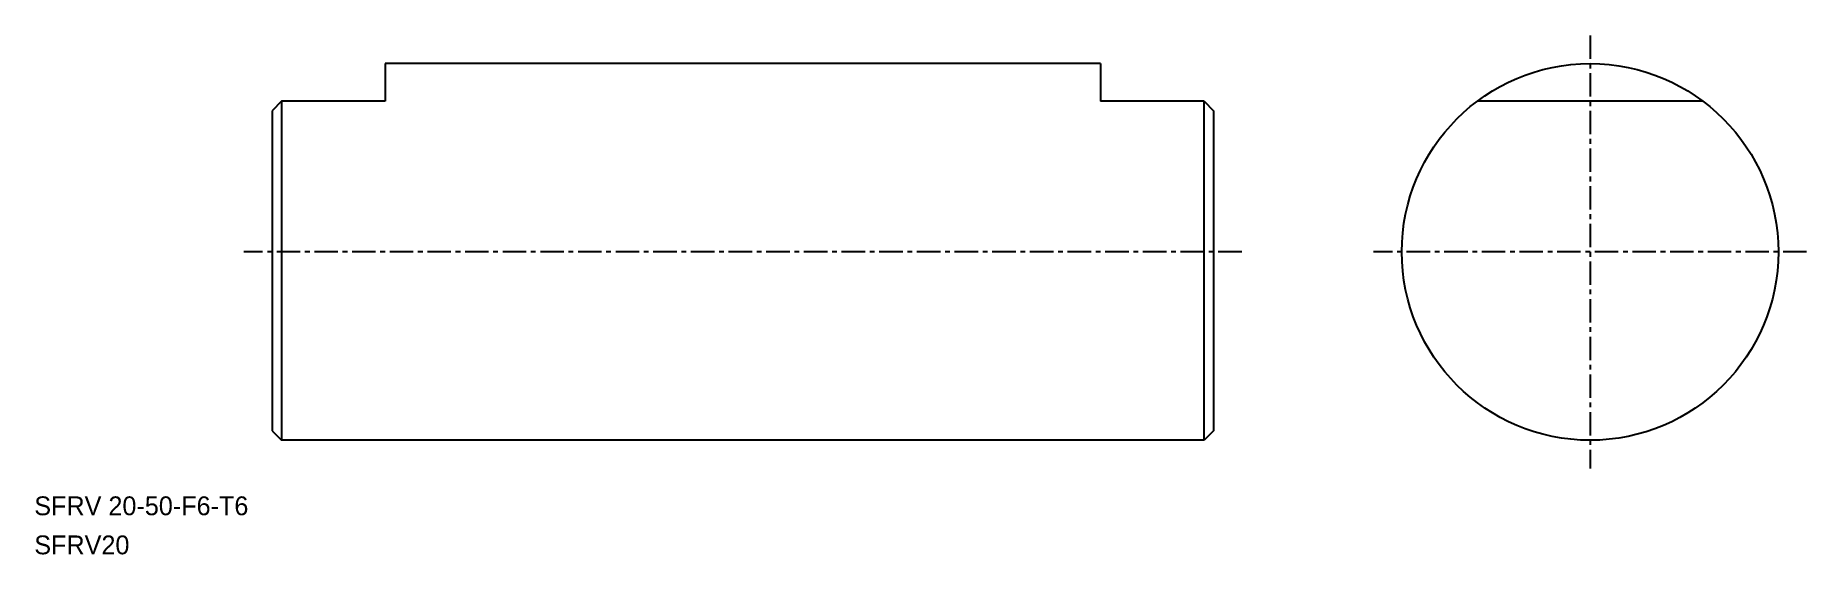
# Model space of a CAD drawing. Extents: x 31.8 to 125.9, y -15.6 to 11.9.
import ezdxf

# ---------------------------------------------------------------- set-up
doc = ezdxf.new("R2010")
doc.units = 0
doc.linetypes.add('CENTER', pattern=[2, 1.25, -0.25, 0.25, -0.25])
doc.layers.get('0').update_dxf_attribs({"linetype": 'CONTINUOUS'})
doc.layers.add('CENTER', color=1, linetype='CENTER')

msp = doc.modelspace()

# ---------------------------------------------------------------- linework, layer by layer
at = {"color": 7, "linetype": 'CONTINUOUS'}
for p, q in [((88.373, 10.427), (50.373, 10.427)), ((50.373, 10.427), (50.373, 8.427)), ((88.373, 10.427), (88.373, 8.427)), ((44.873, 8.427), (44.373, 7.927)), ((44.373, 7.927), (44.373, -9.073)), ((50.373, 8.427), (44.873, 8.427)), ((44.873, 8.427), (44.873, -9.573)), ((93.873, 8.427), (88.373, 8.427)), ((93.873, 8.427), (94.373, 7.927)), ((93.873, -9.573), (93.873, 8.427)), ((94.373, 7.927), (94.373, -9.073)), ((120.373, 8.427), (108.373, 8.427)), ((44.373, -9.073), (44.873, -9.573)), ((94.373, -9.073), (93.873, -9.573)), ((93.873, -9.573), (44.873, -9.573))]:
    msp.add_line(p, q, dxfattribs=at)
msp.add_circle((114.373, 0.427), 10, dxfattribs=at)
at = {"layer": 'CENTER', "color": 1, "linetype": 'CENTER'}
for p, q in [((114.373, 11.927), (114.373, -11.073)), ((95.873, 0.427), (42.873, 0.427)), ((125.873, 0.427), (102.873, 0.427))]:
    msp.add_line(p, q, dxfattribs=at)

# ---------------------------------------------------------------- texts
at = {"color": 7, "linetype": 'CONTINUOUS'}
for s, p in [('SFRV 20-50-F6-T6', (31.745, -13.555)), ('SFRV20', (31.745, -15.63))]:
    msp.add_text(s, height=1, dxfattribs=at).set_placement(p)

doc.saveas('drawing.dxf')
